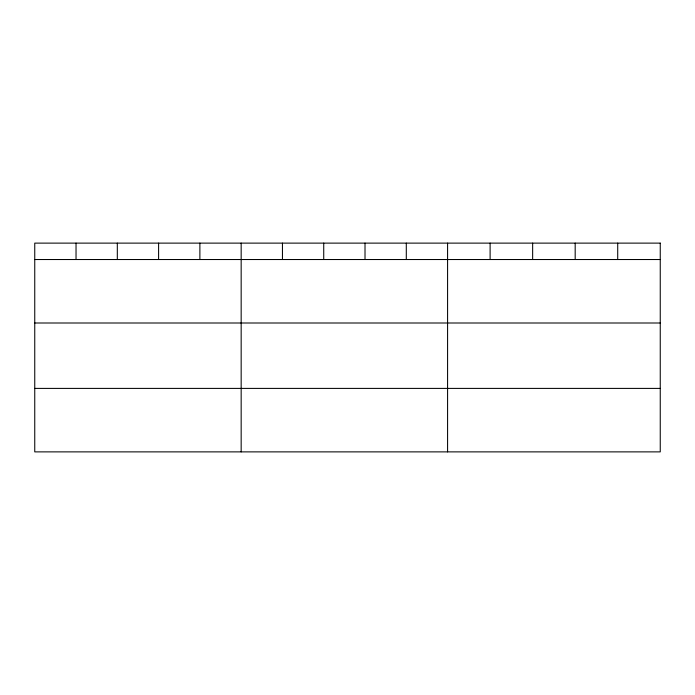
<?xml version="1.0" encoding="UTF-8"?>
<svg xmlns="http://www.w3.org/2000/svg" width="695" height="695" viewBox="0 0 695 695"><rect width="100%" height="100%" fill="white"/><g stroke="black" fill="none" stroke-linecap="round" stroke-linejoin="round"><path stroke-width="1.04" d="M34.75 259.522L660.25 259.522M34.75 323.001L660.25 323.001M34.75 388.401L660.25 388.401M617.716 243.12L617.716 259.522M575.182 243.12L575.182 259.522M532.648 243.12L532.648 259.522M490.114 243.12L490.114 259.522M447.58 243.12L447.58 451.88M406.297 243.12L406.297 259.522M365.014 243.12L365.014 259.522M323.731 243.12L323.731 259.522M282.448 243.12L282.448 259.522M241.165 243.12L241.165 451.88M199.882 243.12L199.882 259.522M158.599 243.12L158.599 259.522M117.316 243.12L117.316 259.522M76.033 243.12L76.033 259.522M660.25 243.12L34.75 243.12L34.75 451.88L660.25 451.88L660.25 243.12"/></g></svg>
